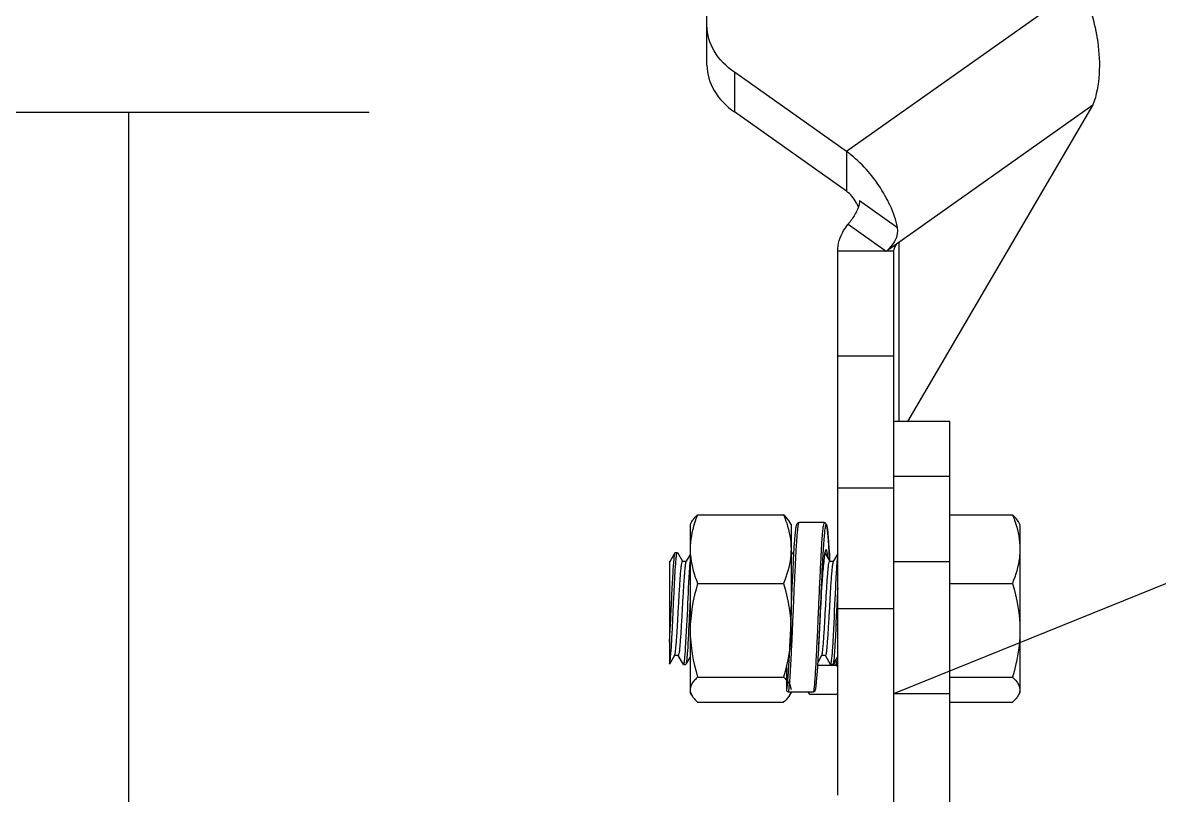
# Model space of a CAD drawing. Header units: millimetres. Extents: x -633009578 to 5705885, y -633235091 to 2571734.
# Drawn here: x 2466355 to 2467552, y 1995376 to 1996189 of the extents above; entities that cross this region are included whole.
import ezdxf

# ---------------------------------------------------------------- set-up
doc = ezdxf.new("R2010")
doc.units = ezdxf.units.MM
doc.header["$LTSCALE"] = 1000
doc.header["$MEASUREMENT"] = 0
doc.layers.get('0').update_dxf_attribs({"color": 9})
doc.layers.add('E-WIRE-系统', color=3, linetype='Continuous')
doc.styles.get("Standard").update_dxf_attribs({"font": 'simhei.ttf', "bigfont": 'hztxt.shx'})
doc.styles.add('TSSD_Dimension', font='simhei.ttf', dxfattribs={"width": 0.707, "bigfont": 'hztxt.shx'})
doc.dimstyles.get("Standard").update_dxf_attribs({"dimtxt": 0.18, "dimasz": 0.18, "dimexe": 0.18, "dimexo": 0.0625, "dimgap": 0.09, "dimtad": 0, "dimtih": 1, "dimtoh": 1, "dimdec": 4, "dimzin": 0, "dimdsep": 46, "dimtxsty": 'Standard', "dimcen": 0.09, "dimadec": 0, "dimazin": 0, "dimtfac": 1, "dimtdec": 4, "dimtofl": 0, "dimtmove": 0, "dimatfit": 3, "dimfxl": 1, "dimtolj": 1, "dimtzin": 0, "dimarcsym": 0})

# ---------------------------------------------------------------- blocks, each defined once
blk = doc.blocks.new('G$CF4FACE3C')
at = {"layer": 'E-WIRE-系统'}
for p, q in [((1764.1, -298.1), (1764.1, -204.6)), ((2119.9, -222.6), (1896.9, -380.3)), ((1896.9, -380.3), (1790.2, -304.8)), ((1790.2, -304.8), (1790.2, -342.5)), ((171.4, -342.9), (1442.3, -342.9)), ((1213.7, -2576.4), (1213.7, -342.9)), ((1896.9, -418), (1790.2, -342.5)), ((1934.6, -475.1), (2131.6, -335.8)), ((2131.6, -335.8), (1954.9, -637.4)), ((1896.9, -380.3), (1896.9, -418)), ((1909.4, -426.9), (1945.6, -452.5)), ((1898.5, -449.5), (1934.6, -475.1)), ((1942, -475.1), (1888.6, -475.1)), ((1888.6, -993.2), (1888.6, -475.1)), ((1942, -1037.7), (1942, -475.1)), ((1947.2, -637.4), (1947.2, -466.2)), ((1942, -575), (1888.6, -575)), ((1995.3, -637.4), (1942, -637.4)), ((1995.3, -1037.7), (1995.3, -637.4)), ((1995.3, -689.5), (1942, -689.5)), ((1942, -700.8), (1888.6, -700.8)), ((1749.8, -732.3), (1748.1, -735.3)), ((1748.1, -735.3), (1748.1, -895.4)), ((1755.2, -726.1), (1837, -726.1)), ((1844.1, -735.3), (1842.4, -732.3)), ((1844.1, -735.3), (1844.1, -815.3)), ((1875.7, -733.5), (1851.7, -733.5)), ((1995.3, -726), (2054.9, -726)), ((2062, -735.3), (2060.3, -732.3)), ((2062, -735.3), (2062, -895.4)), ((1847.2, -757.7), (1847.5, -752.9)), ((1728.9, -770.6), (1733.8, -762.1)), ((1733.8, -762.1), (1734, -762)), ((1734, -762), (1735.9, -762)), ((1735.9, -762), (1736.1, -762.1)), ((1736.1, -762.1), (1740.9, -770.4)), ((1744.6, -770.4), (1748.1, -764.4)), ((1844.1, -762), (1844.9, -762)), ((1845.1, -762.1), (1844.9, -762)), ((1845.1, -762.1), (1846.8, -765)), ((1846.5, -769.2), (1846.9, -763.1)), ((1846.9, -763.1), (1847.2, -757.7)), ((1874.5, -762), (1874.5, -762.1)), ((1876.3, -762.4), (1881, -770.4)), ((1876.6, -760.9), (1876.4, -762)), ((1876.6, -762.7), (1876.4, -762.1)), ((1876.8, -760.4), (1876.6, -760.9)), ((1880.2, -757.9), (1880.6, -763.7)), ((1880.6, -763.7), (1880.9, -770.3)), ((1884.6, -770.6), (1888.6, -763.6)), ((1728.5, -770.4), (1729, -770.4)), ((1728.5, -770.4), (1728.5, -868.2)), ((1728.5, -771.8), (1728.9, -770.6)), ((1740.8, -770.4), (1744.6, -770.4)), ((1744.4, -770.7), (1744.5, -770.6)), ((1744.5, -770.6), (1744.6, -770.4)), ((1846, -779.4), (1846.5, -769.2)), ((1874.5, -777.6), (1874.1, -782.8)), ((1880.9, -770.4), (1884.7, -770.4)), ((1942, -770.5), (1995.3, -770.5)), ((1845.3, -794.9), (1846, -779.4)), ((1873.7, -788.8), (1873.2, -795.2)), ((1874.1, -782.8), (1873.7, -788.8)), ((1755.2, -791.4), (1837, -791.4)), ((1873.2, -795.2), (1872.5, -805.9)), ((1995.3, -791.4), (2054.9, -791.4)), ((1872.5, -805.9), (1871.9, -815.3)), ((1872.7, -803.5), (1872.1, -815.3)), ((1844.1, -818.8), (1844.4, -815.3)), ((1844.4, -815.3), (1844.1, -820.3)), ((1844.4, -815.3), (1844.1, -818.8)), ((1871.9, -815.3), (1871.1, -833.8)), ((1872.1, -813.4), (1871.9, -815.3)), ((1888.6, -815.3), (1942, -815.3)), ((1728.5, -847.3), (1729.4, -829.6)), ((1733.3, -860), (1728.5, -868.2)), ((1736.9, -860.2), (1733.1, -860.2)), ((1741.6, -868.5), (1736.8, -860.2)), ((1748.1, -861.3), (1743.9, -868.5)), ((1873.2, -860.2), (1869.5, -866.8)), ((1873.4, -860), (1873.2, -860.2)), ((1877, -860.2), (1873.2, -860.2)), ((1881.7, -868.5), (1876.9, -860.2)), ((1888.6, -860.6), (1884, -868.5)), ((1741.6, -868.5), (1741.8, -868.7)), ((1741.8, -868.7), (1743.7, -868.7)), ((1743.9, -868.5), (1743.7, -868.7)), ((1839.7, -869.6), (1839.7, -892.9)), ((1867.6, -868.7), (1867.6, -869)), ((1886.8, -869.6), (1869.3, -869.6)), ((1881.7, -868.5), (1881.9, -868.7)), ((1881.9, -868.7), (1883.8, -868.7)), ((1884, -868.5), (1883.8, -868.7)), ((1886.9, -869.6), (1886.8, -869.6)), ((1755.2, -880.7), (1837, -880.7)), ((1995.3, -880.7), (2054.9, -880.7)), ((1749.8, -898.3), (1748.1, -895.4)), ((1841.5, -894.6), (1865.5, -894.6)), ((1844.1, -895.4), (1842.4, -898.3)), ((1844.1, -894.6), (1844.1, -895.4)), ((1861, -894.6), (1861, -895.4)), ((1862.8, -897.1), (1862.8, -897.1)), ((1886.8, -897.1), (1862.8, -897.1)), ((1942, -896.3), (1995.3, -896.3)), ((2062, -895.4), (2060.3, -898.3)), ((1755.2, -904.6), (1837, -904.6)), ((1995.3, -904.6), (2054.9, -904.6))]:
    blk.add_line(p, q, dxfattribs=at)
for points in [[(1847.5, -752.9), (1847.7, -750.7), (1847.8, -748.7), (1848, -746.9), (1848.1, -745.2), (1848.3, -743.6), (1848.4, -742.2), (1848.6, -741), (1848.7, -739.8), (1848.8, -738.8), (1849, -738), (1849.1, -737.2), (1849.2, -736.5), (1849.4, -735.9), (1849.5, -735.4), (1849.7, -735), (1849.9, -734.5), (1850.4, -734), (1851.1, -733.6), (1851.7, -733.5)], [(1875.7, -733.5), (1876.3, -733.6), (1877, -734), (1877.4, -734.5), (1877.7, -734.9), (1877.9, -735.4), (1878, -735.9), (1878.1, -736.4), (1878.3, -737.1), (1878.4, -737.8), (1878.5, -738.7), (1878.7, -739.7), (1878.8, -740.8), (1879, -742), (1879.1, -743.4), (1879.3, -745), (1879.4, -746.7), (1879.6, -748.6), (1879.7, -750.6), (1879.9, -752.9), (1880.2, -757.9)], [(1876.9, -760.5), (1876.8, -760.6), (1876.7, -760.8), (1876.6, -761.3), (1876.4, -761.9), (1876.3, -762.7), (1876.1, -763.6), (1875.9, -764.8), (1875.7, -766.1), (1875.6, -767.5), (1875.4, -769.2), (1875.2, -771), (1875, -773), (1874.8, -775.2), (1874.5, -777.6)], [(1844.4, -815.3), (1844.5, -812.2), (1845.3, -794.9)], [(1871.1, -833.8), (1870.6, -844.1), (1870.2, -853.9), (1869.7, -863), (1869.2, -871.3), (1868.7, -878.6), (1868.2, -884.8), (1867.7, -889.7), (1867.2, -893.1)], [(1886.8, -863.8), (1886.8, -864.3), (1887, -865.6), (1887.2, -866.8), (1887.4, -867.8), (1887.5, -868.6), (1887.7, -869.2), (1887.8, -869.7), (1887.9, -870)], [(1860.8, -895.6), (1860.6, -895.2), (1860.5, -894.7), (1860.5, -894.6)], [(1862.8, -897.1), (1862, -897), (1861.4, -896.5), (1861, -896), (1860.8, -895.6)]]:
    blk.add_lwpolyline(points, dxfattribs=at)
for centre, radius, start, end in [((1877.6, -444.5), 32.6, 25.6501, 28.7626), ((1868.2, -418.5), 42.7, 333.1531, 335.7272), ((1908.2, -768.5), 32.5, 168.6551, 169.0146), ((1905.6, -768), 29.8, 168.3919, 168.6536), ((6829.7, -1040.4), 4947.2, 177.1696, 177.3922), ((-4711.9, -512.3), 6606.6, 357.24005, 357.37133), ((1886.8, -871.4), 1.78, 0.0125, 89.127), ((1862.8, -895.4), 1.78, 180.031, 269.1384), ((1886.8, -895.4), 1.78, 270.0308, 359.9692)]:
    blk.add_arc(centre, radius, start, end, dxfattribs=at)
for points, knots in [([(2119.9, -222.6), (2128, -239.4), (2139.4, -276.7), (2138.4, -317), (2131.6, -335.8)], [0, 0, 0, 0, 0.483316, 1, 1, 1, 1]), ([(1790.2, -304.8), (1782.5, -299.4), (1769.5, -286.6), (1764.1, -268.7), (1764.1, -260.3)], [0, 0, 0, 0, 0.528924, 1, 1, 1, 1]), ([(1764.1, -298.1), (1764.1, -306.4), (1769.5, -324.3), (1782.5, -337.1), (1790.2, -342.5)], [0, 0, 0, 0, 0.471076, 1, 1, 1, 1]), ([(1945.6, -452.5), (1942.5, -438.2), (1929.2, -411.1), (1909, -388.9), (1896.9, -380.3)], [0, 0, 0, 0, 0.494569, 1, 1, 1, 1]), ([(1906.3, -437.8), (1904.6, -441), (1902, -445), (1899.1, -448.7), (1898.5, -449.5)], [0, 0, 0, 0, 0.774844, 1, 1, 1, 1]), ([(1888.6, -475.1), (1888.6, -468.3), (1891.5, -458.9), (1896.9, -451.4), (1898.5, -449.5)], [0, 0, 0, 0, 0.735012, 1, 1, 1, 1]), ([(1942, -475.1), (1942, -472.5), (1943.7, -469), (1946.4, -466.7), (1947.2, -466.2)], [0, 0, 0, 0, 0.722616, 1, 1, 1, 1]), ([(1755.2, -726.1), (1754.1, -728.7), (1750.2, -739.2), (1748.1, -750.4), (1748.1, -758.7)], [0, 0, 0, 0, 0.254852, 1, 1, 1, 1]), ([(1749.7, -732.5), (1750, -731.9), (1751.6, -729.5), (1753.6, -727.5), (1755.2, -726.1)], [0, 0, 0, 0, 0.228325, 1, 1, 1, 1]), ([(1842.5, -732.5), (1842.2, -731.9), (1840.6, -729.5), (1838.6, -727.5), (1837, -726.1)], [0, 0, 0, 0, 0.228325, 1, 1, 1, 1]), ([(1837, -726.1), (1838.1, -728.7), (1842, -739.2), (1844.1, -750.4), (1844.1, -758.7)], [0, 0, 0, 0, 0.254852, 1, 1, 1, 1]), ([(1851.7, -733.5), (1851.6, -733.5), (1851.4, -733.8), (1851, -734.7), (1850.6, -736.9), (1850.2, -740.4), (1849.7, -745.3), (1849.3, -751.5), (1848.8, -758.8), (1848.4, -767), (1847.7, -779.6), (1846.9, -796.7), (1846, -817.9), (1845.1, -838.8), (1844.5, -852.6), (1844.1, -859.2)], [0, 0, 0, 0, 0.002397, 0.007159, 0.024869, 0.053551, 0.092788, 0.141916, 0.200078, 0.26625, 0.33926, 0.500527, 0.67249, 0.842997, 1, 1, 1, 1]), ([(1875.7, -733.5), (1875.6, -733.5), (1875.4, -733.8), (1875, -734.9), (1874.6, -737.4), (1874.1, -741.4), (1873.6, -746.9), (1873.1, -753.9), (1872.7, -762), (1872.2, -771.3), (1871.5, -785.2), (1870.6, -803.8), (1869.7, -826.4), (1868.7, -848.2), (1868, -862.1), (1867.6, -868.7)], [0, 0, 0, 0, 0.002437, 0.007426, 0.02611, 0.056385, 0.097725, 0.149322, 0.210148, 0.278978, 0.354425, 0.518963, 0.690522, 0.855288, 1, 1, 1, 1]), ([(1880.9, -770.2), (1880.7, -765.7), (1880.3, -759.2), (1879.8, -751), (1879.4, -746.1), (1879, -742.1), (1878.6, -739.3), (1878.3, -737.6), (1878.2, -736.6), (1878, -735.9), (1877.8, -735.5), (1877.5, -735.2), (1877.2, -735.4), (1877.1, -735.8), (1876.9, -736.4), (1876.7, -737.2), (1876.4, -738.9), (1876.1, -741.5), (1875.7, -745.4), (1875.3, -750.2), (1874.9, -755.8), (1874.6, -759.8), (1874.5, -762)], [0, 0, 0, 0, 0.220493, 0.313274, 0.392789, 0.45804, 0.508235, 0.527505, 0.542834, 0.554226, 0.561778, 0.565989, 0.569505, 0.575907, 0.586069, 0.600152, 0.618182, 0.665943, 0.728866, 0.806191, 0.896952, 1, 1, 1, 1]), ([(2060.4, -732.4), (2060.1, -731.9), (2058.5, -729.5), (2056.5, -727.5), (2054.9, -726)], [0, 0, 0, 0, 0.228325, 1, 1, 1, 1]), ([(2054.9, -726), (2056, -728.7), (2059.9, -739.1), (2062, -750.4), (2062, -758.7)], [0, 0, 0, 0, 0.254852, 1, 1, 1, 1]), ([(1728.5, -868.1), (1728.8, -867.4), (1729.1, -865.2), (1729.8, -858.8), (1730.5, -847.2), (1731.4, -830.5), (1732.2, -811.6), (1733, -795.8), (1733.6, -784.1), (1734, -776.7), (1734.5, -770.7), (1734.9, -766.3), (1735.3, -763.5), (1735.6, -762.3), (1735.8, -762), (1735.9, -762)], [0, 0, 0, 0, 0.022519, 0.061417, 0.182778, 0.347566, 0.533011, 0.713448, 0.793862, 0.863914, 0.921171, 0.963664, 0.989994, 0.99691, 1, 1, 1, 1]), ([(1729.4, -829.6), (1729.8, -821.9), (1730.3, -810.4), (1731, -795.4), (1731.6, -785.3), (1732.1, -776.6), (1732.6, -769.7), (1733.2, -765.2), (1733.4, -762.8), (1733.8, -762.1)], [0, 0, 0, 0, 0.344316, 0.511068, 0.663386, 0.793955, 0.896505, 0.966182, 1, 1, 1, 1]), ([(1748.1, -758.7), (1748.1, -761.5), (1748.8, -772.7), (1752, -783.6), (1755.2, -791.4)], [0, 0, 0, 0, 0.247135, 1, 1, 1, 1]), ([(1844.1, -758.7), (1844.1, -761.5), (1843.5, -772.7), (1840.2, -783.6), (1837, -791.4)], [0, 0, 0, 0, 0.247135, 1, 1, 1, 1]), ([(1844.9, -762), (1844.6, -762), (1844.4, -763.1), (1844.2, -763.8), (1844.1, -764.4)], [0, 0, 0, 0, 0.278312, 1, 1, 1, 1]), ([(1874.5, -762.1), (1874.3, -766), (1873.3, -783.8), (1872.5, -801.5), (1871.9, -815.3)], [0, 0, 0, 0, 0.219776, 1, 1, 1, 1]), ([(1876.3, -762.3), (1875.9, -764.4), (1875.3, -769.4), (1874.8, -774.4), (1874.6, -777.4)], [0, 0, 0, 0, 0.406042, 1, 1, 1, 1]), ([(1879.4, -767.7), (1879.3, -766.1), (1879, -764), (1878.5, -761.5), (1878.2, -760.3), (1877.9, -759.5), (1877.4, -759.2), (1877, -759.8), (1876.9, -760.2), (1876.8, -760.4)], [0, 0, 0, 0, 0.467824, 0.634283, 0.754369, 0.828826, 0.866175, 0.912247, 1, 1, 1, 1]), ([(1883.8, -853.1), (1884.8, -837.2), (1885.8, -813.6), (1887.2, -784.8), (1888, -771.8), (1888.6, -766.6)], [0, 0, 0, 0, 0.548648, 0.81813, 1, 1, 1, 1]), ([(2062, -758.7), (2062, -761.5), (2061.4, -772.7), (2058.1, -783.6), (2054.9, -791.4)], [0, 0, 0, 0, 0.247135, 1, 1, 1, 1]), ([(1733.3, -860), (1733.5, -859.5), (1733.8, -857.9), (1734.3, -854.8), (1734.7, -850.2), (1735.4, -841.8), (1736.2, -829.3), (1737, -813.3), (1737.8, -799.7), (1738.4, -789.6), (1738.9, -783.2), (1739.3, -778.1), (1739.8, -774), (1740.2, -772), (1740.5, -770.4), (1740.8, -770.4)], [0, 0, 0, 0, 0.018685, 0.054293, 0.105794, 0.171397, 0.33512, 0.522155, 0.705796, 0.788027, 0.859832, 0.918642, 0.962377, 0.989582, 1, 1, 1, 1]), ([(1736.9, -860.2), (1737.2, -860.2), (1737.5, -858.7), (1738, -856.7), (1738.4, -852.7), (1738.8, -847.7), (1739.3, -841.4), (1739.9, -831.4), (1740.7, -817.9), (1741.5, -802), (1742.3, -789.5), (1743, -781), (1743.4, -776.3), (1743.8, -773.1), (1744.1, -771.3), (1744.4, -770.7)], [0, 0, 0, 0, 0.010275, 0.037063, 0.080136, 0.138092, 0.208917, 0.290122, 0.471931, 0.658019, 0.822273, 0.88881, 0.941706, 0.979145, 1, 1, 1, 1]), ([(1743.7, -853.1), (1744.7, -838.8), (1745.9, -811.5), (1747, -784.2), (1748.1, -771.2)], [0, 0, 0, 0, 0.522038, 1, 1, 1, 1]), ([(1874.6, -777.4), (1874.3, -780), (1873.4, -792), (1872.6, -804), (1872.1, -813.4)], [0, 0, 0, 0, 0.218742, 1, 1, 1, 1]), ([(1873.4, -860), (1873.6, -859.5), (1873.9, -857.9), (1874.4, -854.8), (1874.8, -850.2), (1875.5, -841.8), (1876.2, -829.3), (1877.1, -813.3), (1877.9, -799.7), (1878.5, -789.6), (1879, -783.2), (1879.4, -778.1), (1879.8, -774), (1880.3, -772), (1880.6, -770.4), (1880.9, -770.4)], [0, 0, 0, 0, 0.018685, 0.054293, 0.105794, 0.171397, 0.33512, 0.522155, 0.705796, 0.788027, 0.859832, 0.918642, 0.962377, 0.989582, 1, 1, 1, 1]), ([(1877, -860.2), (1877.3, -860.2), (1877.6, -858.7), (1878.1, -856.7), (1878.5, -852.6), (1878.9, -847.5), (1879.4, -841.1), (1880, -831), (1880.8, -817.4), (1881.7, -801.3), (1882.4, -788.9), (1883.1, -780.5), (1883.5, -775.9), (1884, -772.8), (1884.3, -771.1), (1884.6, -770.6)], [0, 0, 0, 0, 0.010415, 0.037613, 0.081337, 0.140131, 0.211919, 0.294132, 0.477741, 0.66476, 0.828493, 0.894112, 0.945637, 0.981277, 1, 1, 1, 1]), ([(1748.1, -805.3), (1747.9, -809.6), (1747.1, -825.5), (1746.4, -841.5), (1745.7, -853.1)], [0, 0, 0, 0, 0.270828, 1, 1, 1, 1]), ([(1844.1, -820.3), (1843.8, -828.5), (1843.1, -843.8), (1842.1, -864.7), (1841, -880.7), (1840.3, -889.6), (1839.7, -892.9)], [0, 0, 0, 0, 0.336728, 0.633804, 0.862258, 1, 1, 1, 1]), ([(1872.1, -815.3), (1872, -818.7), (1871.4, -831), (1870.8, -843.4), (1870.2, -852.3)], [0, 0, 0, 0, 0.274428, 1, 1, 1, 1]), ([(1887, -830.4), (1886.9, -832.5), (1886.5, -840), (1886.1, -847.6), (1885.7, -853.1)], [0, 0, 0, 0, 0.275857, 1, 1, 1, 1]), ([(1741.8, -868.7), (1741.9, -868.7), (1742.1, -868.3), (1742.4, -867), (1742.9, -864), (1743.3, -859.2), (1743.6, -855.3), (1743.7, -853.1)], [0, 0, 0, 0, 0.02233, 0.073207, 0.267316, 0.580036, 1, 1, 1, 1]), ([(1745.7, -853.1), (1745.5, -855.1), (1745.3, -858.6), (1744.9, -863.3), (1744.4, -866.4), (1744.2, -868), (1743.9, -868.5)], [0, 0, 0, 0, 0.388141, 0.68952, 0.895153, 1, 1, 1, 1]), ([(1881.9, -868.7), (1882, -868.7), (1882.2, -868.3), (1882.5, -867), (1882.9, -864), (1883.4, -859.2), (1883.7, -855.3), (1883.8, -853.1)], [0, 0, 0, 0, 0.022364, 0.073273, 0.267409, 0.580105, 1, 1, 1, 1]), ([(1885.7, -853.1), (1885.6, -855.1), (1885.4, -858.6), (1885, -863.3), (1884.5, -866.4), (1884.3, -868), (1884, -868.5)], [0, 0, 0, 0, 0.388147, 0.689522, 0.895152, 1, 1, 1, 1]), ([(1844.1, -859.2), (1843.8, -866.6), (1843.2, -876.7), (1842.3, -888.5), (1841.8, -892.9), (1841.5, -894.6)], [0, 0, 0, 0, 0.630434, 0.851937, 1, 1, 1, 1]), ([(1867.6, -869), (1867.3, -874.4), (1866.7, -882.9), (1866, -891.4), (1865.5, -894.6)], [0, 0, 0, 0, 0.622201, 1, 1, 1, 1]), ([(1886.8, -869.6), (1886.7, -869.6), (1886.4, -869.2), (1885.9, -868), (1885.7, -866.8), (1885.5, -865.9)], [0, 0, 0, 0, 0.100478, 0.292697, 1, 1, 1, 1]), ([(1755.2, -880.7), (1754.2, -881.6), (1750.9, -884.8), (1748.1, -889.3), (1748.1, -892.6)], [0, 0, 0, 0, 0.29519, 1, 1, 1, 1]), ([(1837, -880.7), (1838, -881.6), (1841.4, -884.8), (1844.1, -889.3), (1844.1, -892.6)], [0, 0, 0, 0, 0.29519, 1, 1, 1, 1]), ([(2054.9, -880.7), (2055.9, -881.6), (2059.3, -884.8), (2062, -889.3), (2062, -892.6)], [0, 0, 0, 0, 0.295191, 1, 1, 1, 1]), ([(1748.1, -892.6), (1748.1, -893.1), (1748.2, -895), (1749, -896.9), (1749.7, -898.2)], [0, 0, 0, 0, 0.239668, 1, 1, 1, 1]), ([(1749.7, -898.2), (1750, -898.7), (1751.6, -901.1), (1753.6, -903.1), (1755.2, -904.6)], [0, 0, 0, 0, 0.228325, 1, 1, 1, 1]), ([(1842.5, -898.2), (1842.2, -898.7), (1840.6, -901.1), (1838.6, -903.1), (1837, -904.6)], [0, 0, 0, 0, 0.228325, 1, 1, 1, 1]), ([(1839.7, -892.9), (1839.7, -893.3), (1840.1, -894.2), (1841, -894.6), (1841.5, -894.6)], [0, 0, 0, 0, 0.494361, 1, 1, 1, 1]), ([(1843.9, -894.6), (1843.7, -895.5), (1843.3, -896.8), (1842.7, -897.9), (1842.5, -898.2)], [0, 0, 0, 0, 0.73813, 1, 1, 1, 1]), ([(1861, -895.4), (1861, -895.4), (1860.7, -895.2), (1860.6, -894.9), (1860.5, -894.6)], [0, 0, 0, 0, 0.140783, 1, 1, 1, 1]), ([(1865.5, -894.6), (1865.9, -894.6), (1866.7, -894.3), (1867.2, -893.5), (1867.2, -893.1)], [0, 0, 0, 0, 0.505009, 1, 1, 1, 1]), ([(2062, -892.6), (2062, -894.1), (2061.6, -896), (2060.7, -897.8), (2060.4, -898.2)], [0, 0, 0, 0, 0.733724, 1, 1, 1, 1]), ([(2060.4, -898.2), (2060.1, -898.8), (2058.5, -901.1), (2056.5, -903.2), (2054.9, -904.6)], [0, 0, 0, 0, 0.228325, 1, 1, 1, 1])]:
    blk.add_open_spline(points, degree=3, knots=knots, dxfattribs=at)
for points in [[(1906.2, -428.8), (1903.9, -424.6), (1900.8, -420.8), (1896.9, -418)], [(1908.2, -433.3), (1907.9, -432.3), (1907.5, -431.3), (1907, -430.4)], [(1909.4, -426.9), (1909.4, -429), (1908.9, -431.2), (1908.2, -433.2)], [(1908.2, -433.2), (1907.9, -434.2), (1907.5, -435.1), (1907.1, -436)], [(1934.6, -475.1), (1941.4, -470.2), (1947.4, -460.6), (1945.6, -452.5)], [(1755.2, -791.4), (1750.9, -805.8), (1748.1, -821), (1748.1, -836)], [(1837, -791.4), (1841.3, -805.8), (1844.1, -821), (1844.1, -836)], [(2054.9, -791.4), (2059.2, -805.8), (2062, -821), (2062, -836)], [(1748.1, -836), (1748.1, -851.1), (1750.9, -866.2), (1755.2, -880.7)], [(1844.1, -836), (1844.1, -851.1), (1841.3, -866.2), (1837, -880.7)], [(2062, -836), (2062, -851.1), (2059.2, -866.2), (2054.9, -880.7)]]:
    blk.add_open_spline(points, degree=3, dxfattribs=at)
blk.add_leader([(1942, -896.3), (3057.7, -444.3)], dimstyle='Standard', override={"dimgap": 0.09, "dimtad": 0, "dimtxsty": 'TSSD_Dimension'}, dxfattribs=at)

msp = doc.modelspace()

# ---------------------------------------------------------------- block references
at = {"xscale": 1.10592, "yscale": 1.10592, "zscale": 1.10592}
msp.add_blockref('G$CF4FACE3C', (2465124.5, 1996473.9, -46.1), dxfattribs=at)

doc.saveas('drawing.dxf')
